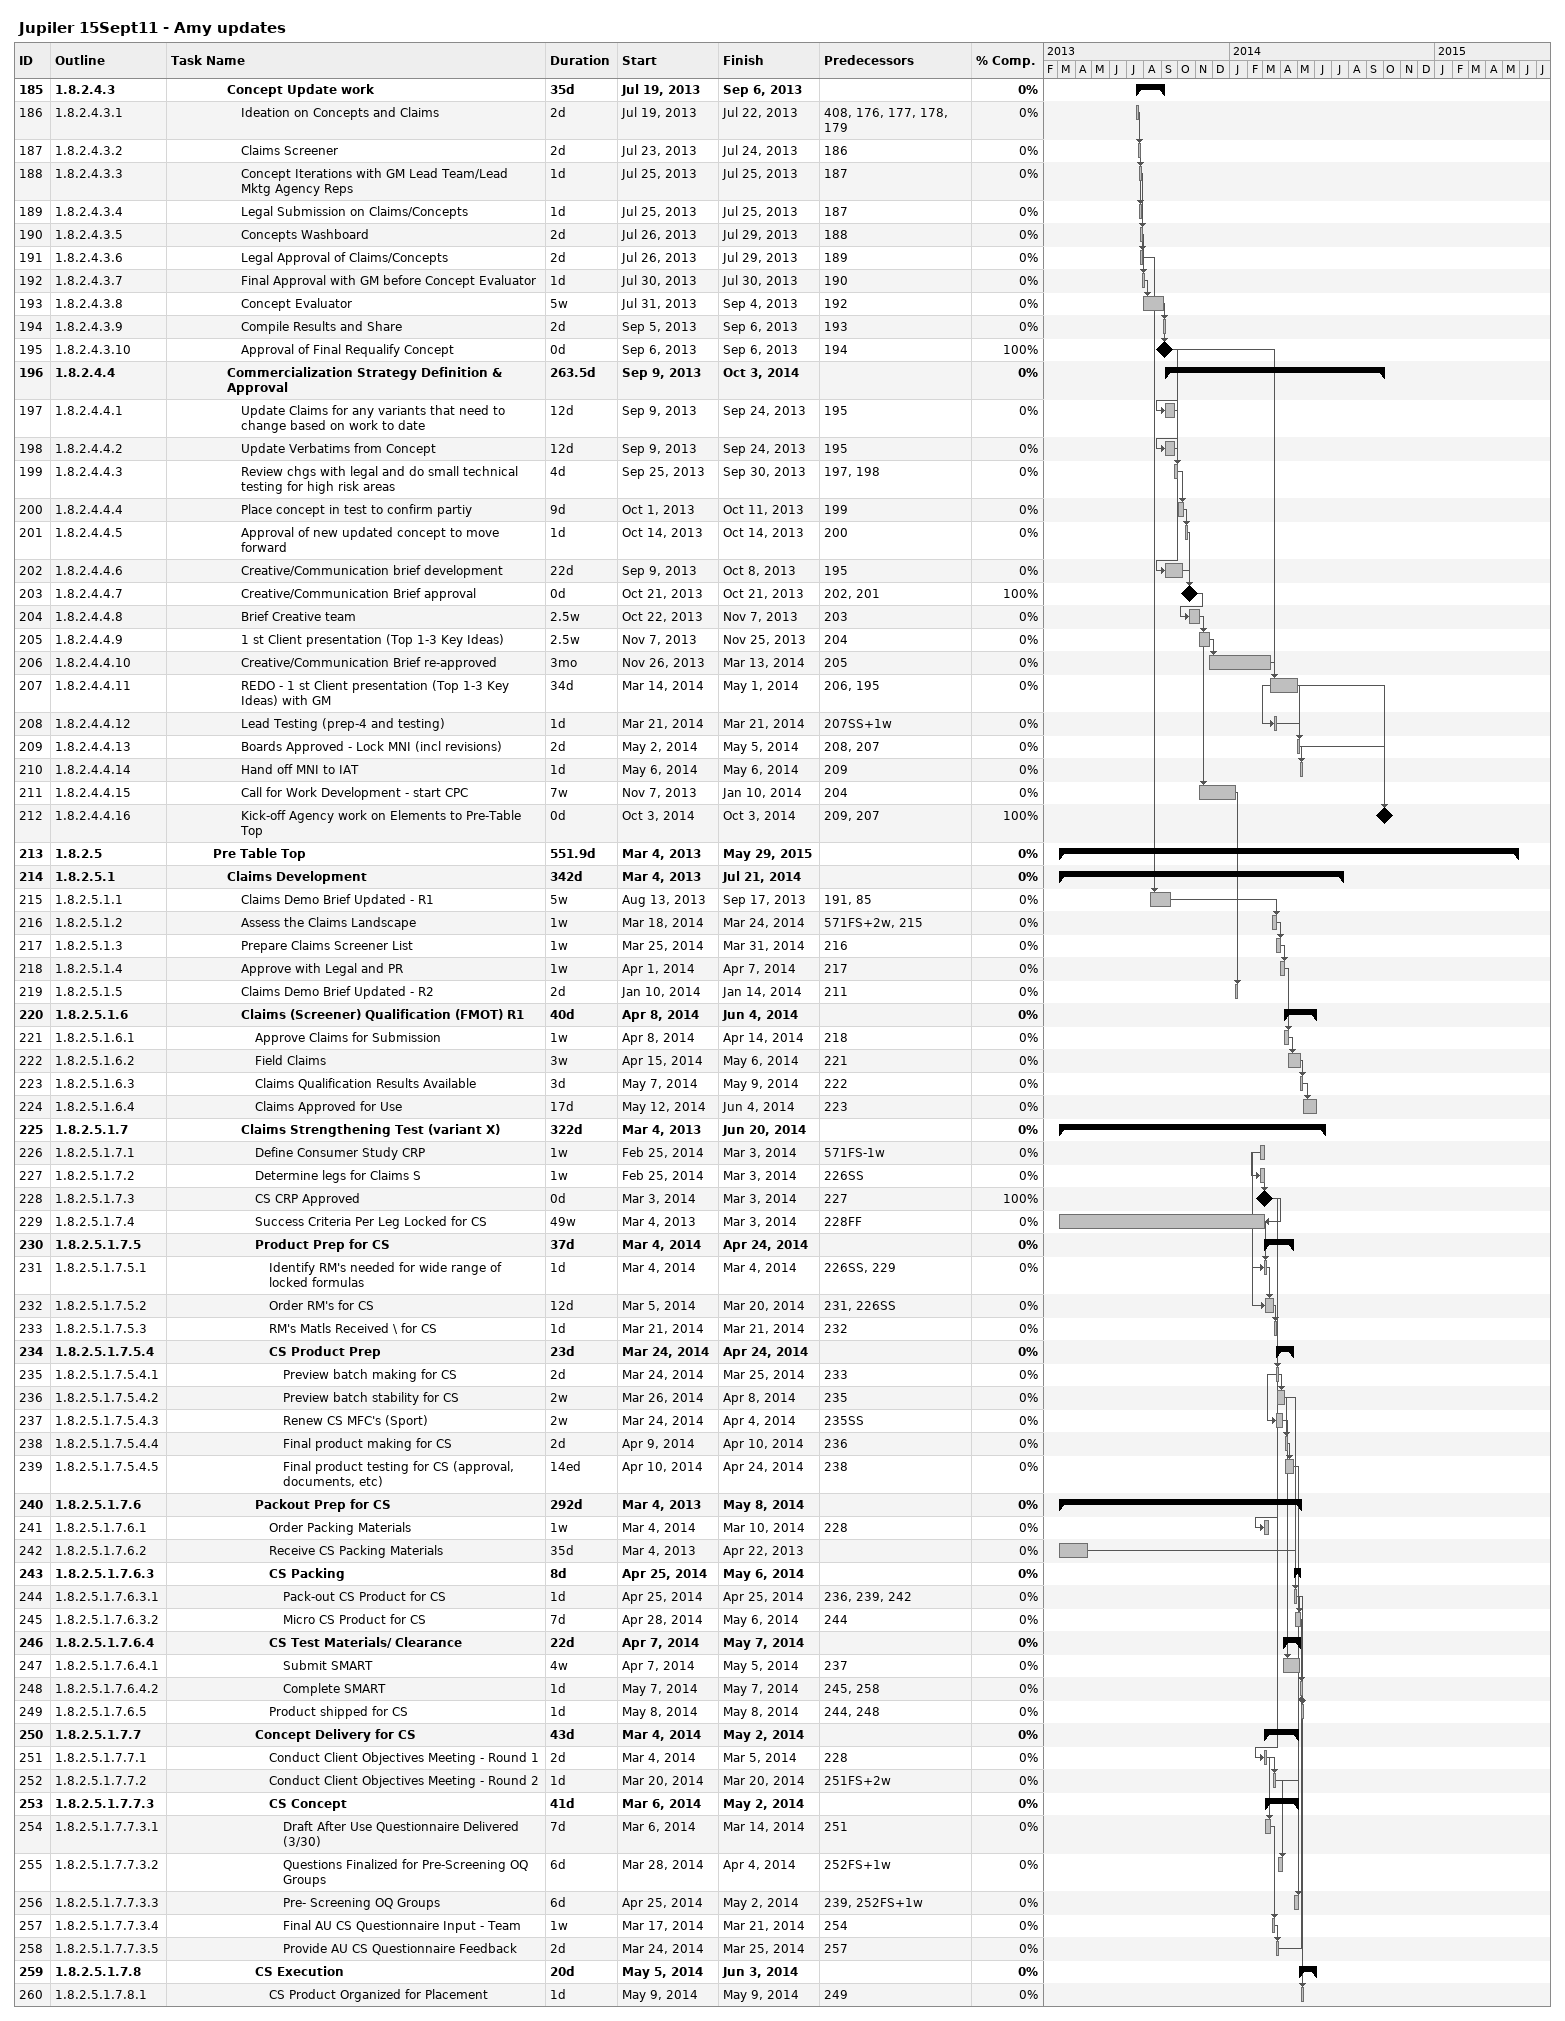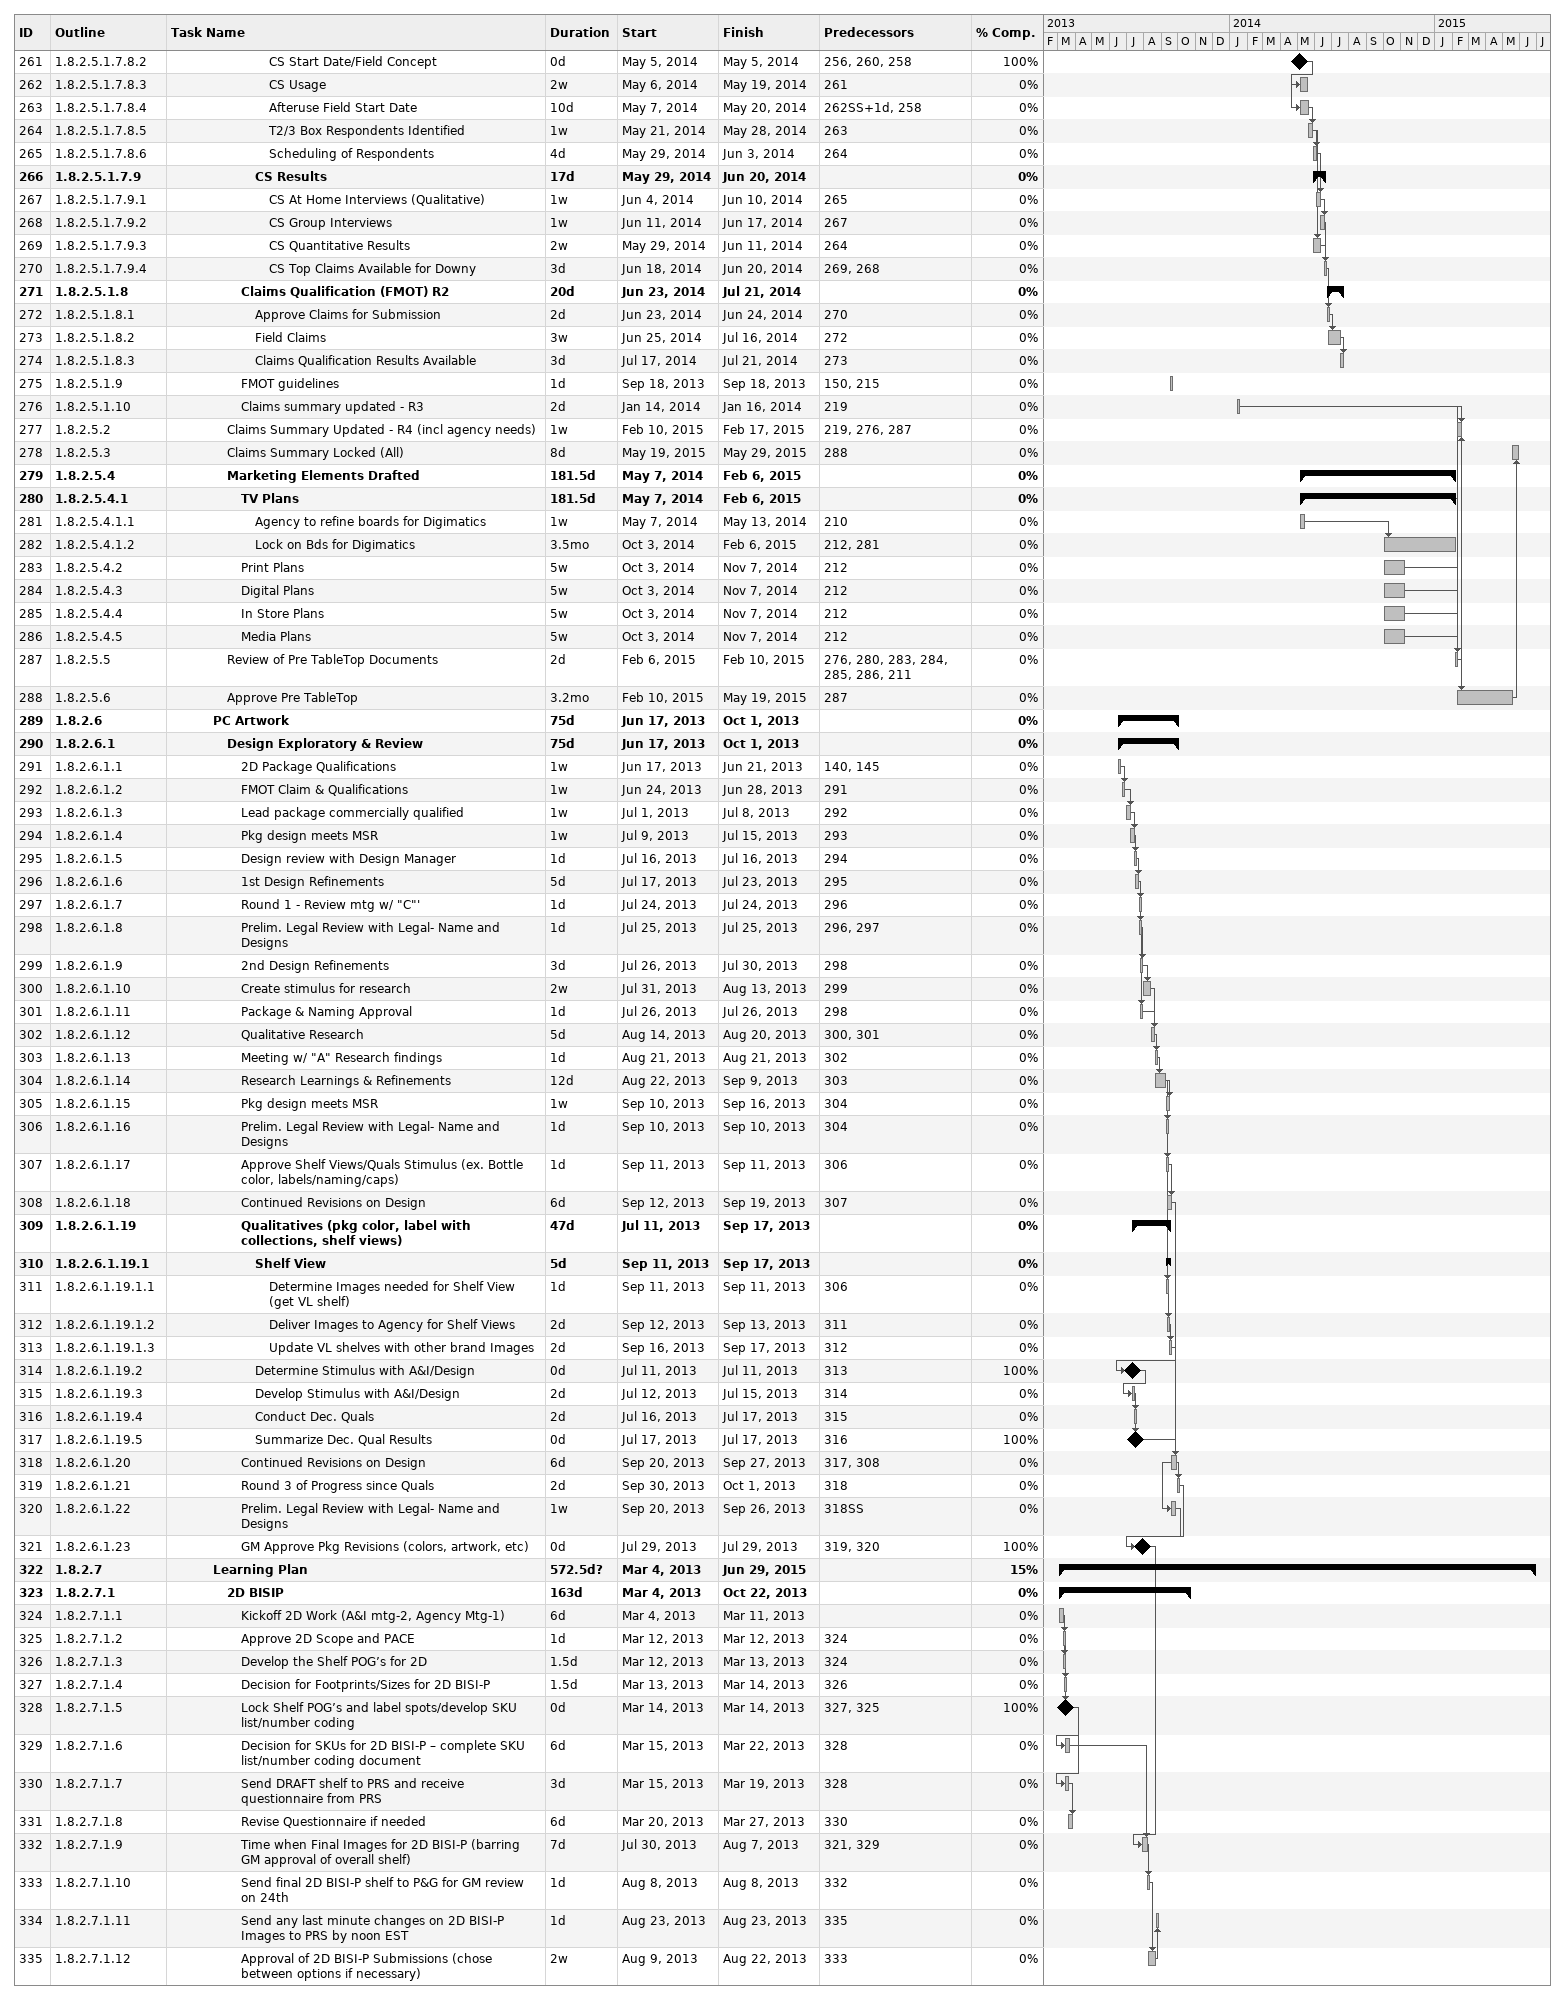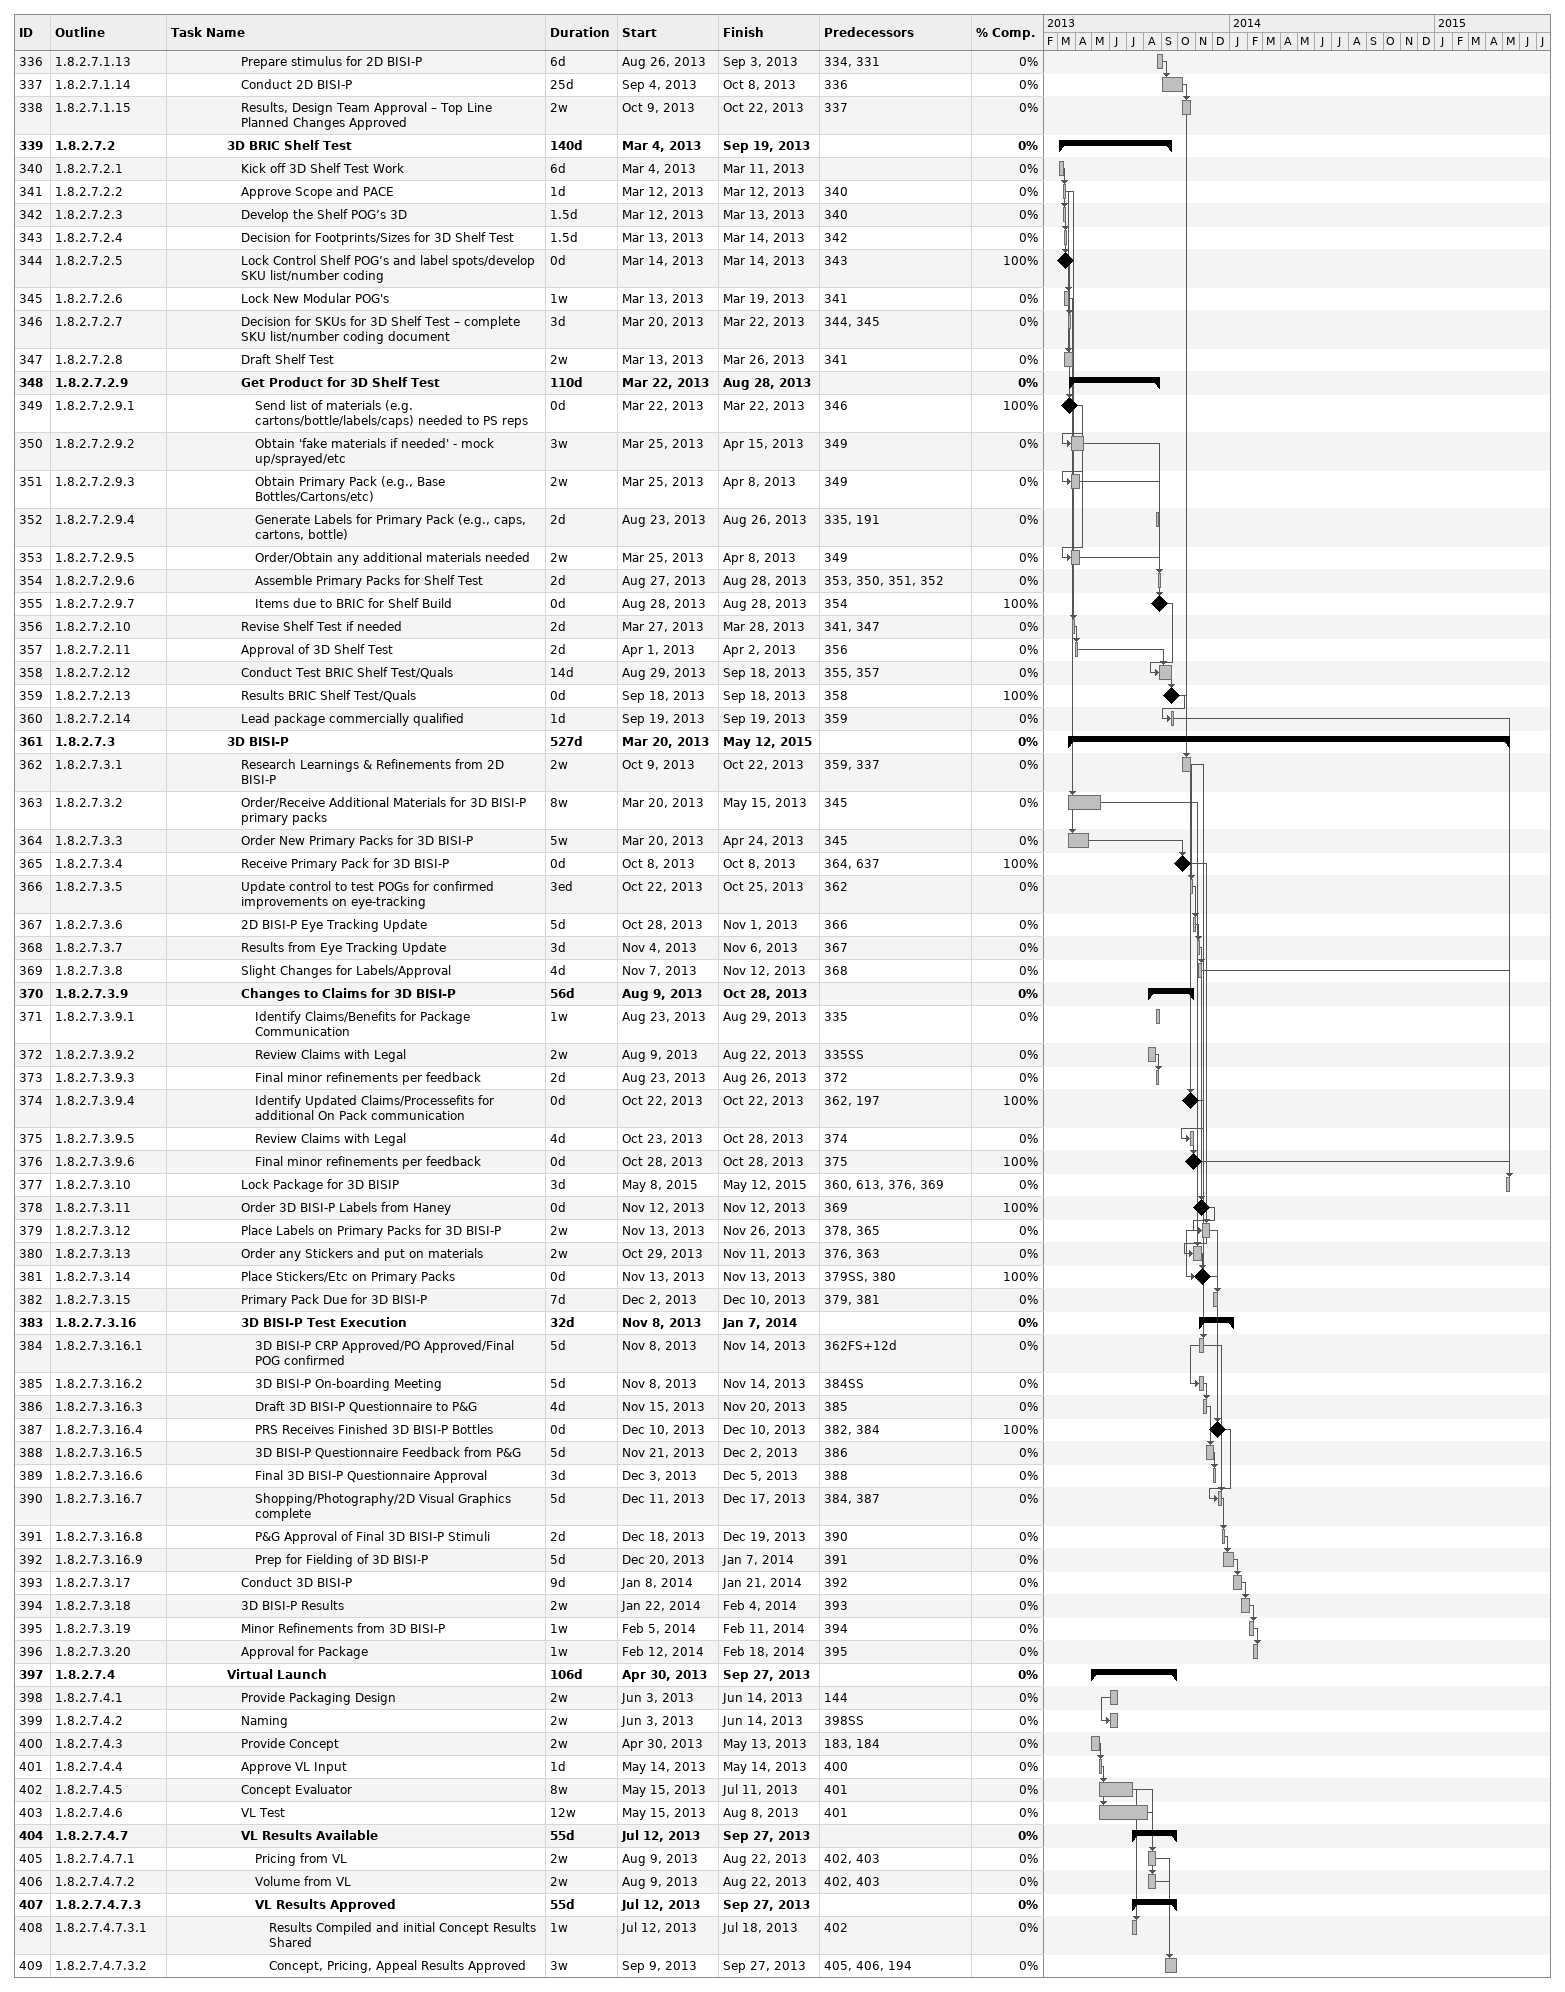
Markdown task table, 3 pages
Jupiler 15Sept11 - Amy updates

| ID | WBS | Task | Duration | Start | Finish | Predecessors | % complete |
|---|---|---|---|---|---|---|---|
| 185 | 1.8.2.4.3 | **Concept Update work** | 35d | 2013-07-19 | 2013-09-06 |  | 0 |
| 186 | 1.8.2.4.3.1 | Ideation on Concepts and Claims | 2d | 2013-07-19 | 2013-07-22 | 408, 176, 177, 178, 179 | 0 |
| 187 | 1.8.2.4.3.2 | Claims Screener | 2d | 2013-07-23 | 2013-07-24 | 186 | 0 |
| 188 | 1.8.2.4.3.3 | Concept Iterations with GM Lead Team/Lead Mktg Agency Reps | 1d | 2013-07-25 | 2013-07-25 | 187 | 0 |
| 189 | 1.8.2.4.3.4 | Legal Submission on Claims/Concepts | 1d | 2013-07-25 | 2013-07-25 | 187 | 0 |
| 190 | 1.8.2.4.3.5 | Concepts Washboard | 2d | 2013-07-26 | 2013-07-29 | 188 | 0 |
| 191 | 1.8.2.4.3.6 | Legal Approval of Claims/Concepts | 2d | 2013-07-26 | 2013-07-29 | 189 | 0 |
| 192 | 1.8.2.4.3.7 | Final Approval with GM before Concept Evaluator | 1d | 2013-07-30 | 2013-07-30 | 190 | 0 |
| 193 | 1.8.2.4.3.8 | Concept Evaluator | 5w | 2013-07-31 | 2013-09-04 | 192 | 0 |
| 194 | 1.8.2.4.3.9 | Compile Results and Share | 2d | 2013-09-05 | 2013-09-06 | 193 | 0 |
| 195 | 1.8.2.4.3.10 | Approval of Final Requalify Concept | 0d | 2013-09-06 | 2013-09-06 | 194 | 100 |
| 196 | 1.8.2.4.4 | **Commercialization Strategy Definition & Approval** | 263.5d | 2013-09-09 | 2014-10-03 |  | 0 |
| 197 | 1.8.2.4.4.1 | Update Claims for any variants that need to change based on work to date | 12d | 2013-09-09 | 2013-09-24 | 195 | 0 |
| 198 | 1.8.2.4.4.2 | Update Verbatims from Concept | 12d | 2013-09-09 | 2013-09-24 | 195 | 0 |
| 199 | 1.8.2.4.4.3 | Review chgs with legal and do small technical testing for high risk areas | 4d | 2013-09-25 | 2013-09-30 | 197, 198 | 0 |
| 200 | 1.8.2.4.4.4 | Place concept in test to confirm partiy | 9d | 2013-10-01 | 2013-10-11 | 199 | 0 |
| 201 | 1.8.2.4.4.5 | Approval of new updated concept to move forward | 1d | 2013-10-14 | 2013-10-14 | 200 | 0 |
| 202 | 1.8.2.4.4.6 | Creative/Communication brief development | 22d | 2013-09-09 | 2013-10-08 | 195 | 0 |
| 203 | 1.8.2.4.4.7 | Creative/Communication Brief approval | 0d | 2013-10-21 | 2013-10-21 | 202, 201 | 100 |
| 204 | 1.8.2.4.4.8 | Brief Creative team | 2.5w | 2013-10-22 | 2013-11-07 | 203 | 0 |
| 205 | 1.8.2.4.4.9 | 1 st Client presentation (Top 1-3 Key Ideas) | 2.5w | 2013-11-07 | 2013-11-25 | 204 | 0 |
| 206 | 1.8.2.4.4.10 | Creative/Communication Brief re-approved | 3mo | 2013-11-26 | 2014-03-13 | 205 | 0 |
| 207 | 1.8.2.4.4.11 | REDO - 1 st Client presentation (Top 1-3 Key Ideas) with GM | 34d | 2014-03-14 | 2014-05-01 | 206, 195 | 0 |
| 208 | 1.8.2.4.4.12 | Lead Testing (prep-4 and testing) | 1d | 2014-03-21 | 2014-03-21 | 207SS+1w | 0 |
| 209 | 1.8.2.4.4.13 | Boards Approved - Lock MNI (incl revisions) | 2d | 2014-05-02 | 2014-05-05 | 208, 207 | 0 |
| 210 | 1.8.2.4.4.14 | Hand off MNI to IAT | 1d | 2014-05-06 | 2014-05-06 | 209 | 0 |
| 211 | 1.8.2.4.4.15 | Call for Work Development - start CPC | 7w | 2013-11-07 | 2014-01-10 | 204 | 0 |
| 212 | 1.8.2.4.4.16 | Kick-off Agency work on Elements to Pre-Table Top | 0d | 2014-10-03 | 2014-10-03 | 209, 207 | 100 |
| 213 | 1.8.2.5 | **Pre Table Top** | 551.9d | 2013-03-04 | 2015-05-29 |  | 0 |
| 214 | 1.8.2.5.1 | **Claims Development** | 342d | 2013-03-04 | 2014-07-21 |  | 0 |
| 215 | 1.8.2.5.1.1 | Claims Demo Brief Updated - R1 | 5w | 2013-08-13 | 2013-09-17 | 191, 85 | 0 |
| 216 | 1.8.2.5.1.2 | Assess the Claims Landscape | 1w | 2014-03-18 | 2014-03-24 | 571FS+2w, 215 | 0 |
| 217 | 1.8.2.5.1.3 | Prepare Claims Screener List | 1w | 2014-03-25 | 2014-03-31 | 216 | 0 |
| 218 | 1.8.2.5.1.4 | Approve with Legal and PR | 1w | 2014-04-01 | 2014-04-07 | 217 | 0 |
| 219 | 1.8.2.5.1.5 | Claims Demo Brief Updated - R2 | 2d | 2014-01-10 | 2014-01-14 | 211 | 0 |
| 220 | 1.8.2.5.1.6 | **Claims (Screener) Qualification (FMOT) R1** | 40d | 2014-04-08 | 2014-06-04 |  | 0 |
| 221 | 1.8.2.5.1.6.1 | Approve Claims for Submission | 1w | 2014-04-08 | 2014-04-14 | 218 | 0 |
| 222 | 1.8.2.5.1.6.2 | Field Claims | 3w | 2014-04-15 | 2014-05-06 | 221 | 0 |
| 223 | 1.8.2.5.1.6.3 | Claims Qualification Results Available | 3d | 2014-05-07 | 2014-05-09 | 222 | 0 |
| 224 | 1.8.2.5.1.6.4 | Claims Approved for Use | 17d | 2014-05-12 | 2014-06-04 | 223 | 0 |
| 225 | 1.8.2.5.1.7 | **Claims Strengthening Test (variant X)** | 322d | 2013-03-04 | 2014-06-20 |  | 0 |
| 226 | 1.8.2.5.1.7.1 | Define Consumer Study CRP | 1w | 2014-02-25 | 2014-03-03 | 571FS-1w | 0 |
| 227 | 1.8.2.5.1.7.2 | Determine legs for Claims S | 1w | 2014-02-25 | 2014-03-03 | 226SS | 0 |
| 228 | 1.8.2.5.1.7.3 | CS CRP Approved | 0d | 2014-03-03 | 2014-03-03 | 227 | 100 |
| 229 | 1.8.2.5.1.7.4 | Success Criteria Per Leg Locked for CS | 49w | 2013-03-04 | 2014-03-03 | 228FF | 0 |
| 230 | 1.8.2.5.1.7.5 | **Product Prep for CS** | 37d | 2014-03-04 | 2014-04-24 |  | 0 |
| 231 | 1.8.2.5.1.7.5.1 | Identify RM's needed for wide range of locked formulas | 1d | 2014-03-04 | 2014-03-04 | 226SS, 229 | 0 |
| 232 | 1.8.2.5.1.7.5.2 | Order RM's for CS | 12d | 2014-03-05 | 2014-03-20 | 231, 226SS | 0 |
| 233 | 1.8.2.5.1.7.5.3 | RM's Matls Received \ for CS | 1d | 2014-03-21 | 2014-03-21 | 232 | 0 |
| 234 | 1.8.2.5.1.7.5.4 | **CS Product Prep** | 23d | 2014-03-24 | 2014-04-24 |  | 0 |
| 235 | 1.8.2.5.1.7.5.4.1 | Preview batch making for CS | 2d | 2014-03-24 | 2014-03-25 | 233 | 0 |
| 236 | 1.8.2.5.1.7.5.4.2 | Preview batch stability for CS | 2w | 2014-03-26 | 2014-04-08 | 235 | 0 |
| 237 | 1.8.2.5.1.7.5.4.3 | Renew CS MFC's (Sport) | 2w | 2014-03-24 | 2014-04-04 | 235SS | 0 |
| 238 | 1.8.2.5.1.7.5.4.4 | Final product making for CS | 2d | 2014-04-09 | 2014-04-10 | 236 | 0 |
| 239 | 1.8.2.5.1.7.5.4.5 | Final product testing for CS (approval, documents, etc) | 14ed | 2014-04-10 | 2014-04-24 | 238 | 0 |
| 240 | 1.8.2.5.1.7.6 | **Packout Prep for CS** | 292d | 2013-03-04 | 2014-05-08 |  | 0 |
| 241 | 1.8.2.5.1.7.6.1 | Order Packing Materials | 1w | 2014-03-04 | 2014-03-10 | 228 | 0 |
| 242 | 1.8.2.5.1.7.6.2 | Receive CS Packing Materials | 35d | 2013-03-04 | 2013-04-22 |  | 0 |
| 243 | 1.8.2.5.1.7.6.3 | **CS Packing** | 8d | 2014-04-25 | 2014-05-06 |  | 0 |
| 244 | 1.8.2.5.1.7.6.3.1 | Pack-out CS Product for CS | 1d | 2014-04-25 | 2014-04-25 | 236, 239, 242 | 0 |
| 245 | 1.8.2.5.1.7.6.3.2 | Micro CS Product for CS | 7d | 2014-04-28 | 2014-05-06 | 244 | 0 |
| 246 | 1.8.2.5.1.7.6.4 | **CS Test Materials/ Clearance** | 22d | 2014-04-07 | 2014-05-07 |  | 0 |
| 247 | 1.8.2.5.1.7.6.4.1 | Submit SMART | 4w | 2014-04-07 | 2014-05-05 | 237 | 0 |
| 248 | 1.8.2.5.1.7.6.4.2 | Complete SMART | 1d | 2014-05-07 | 2014-05-07 | 245, 258 | 0 |
| 249 | 1.8.2.5.1.7.6.5 | Product shipped for CS | 1d | 2014-05-08 | 2014-05-08 | 244, 248 | 0 |
| 250 | 1.8.2.5.1.7.7 | **Concept Delivery for CS** | 43d | 2014-03-04 | 2014-05-02 |  | 0 |
| 251 | 1.8.2.5.1.7.7.1 | Conduct Client Objectives Meeting - Round 1 | 2d | 2014-03-04 | 2014-03-05 | 228 | 0 |
| 252 | 1.8.2.5.1.7.7.2 | Conduct Client Objectives Meeting - Round 2 | 1d | 2014-03-20 | 2014-03-20 | 251FS+2w | 0 |
| 253 | 1.8.2.5.1.7.7.3 | **CS Concept** | 41d | 2014-03-06 | 2014-05-02 |  | 0 |
| 254 | 1.8.2.5.1.7.7.3.1 | Draft After Use Questionnaire Delivered (3/30) | 7d | 2014-03-06 | 2014-03-14 | 251 | 0 |
| 255 | 1.8.2.5.1.7.7.3.2 | Questions Finalized for Pre-Screening OQ Groups | 6d | 2014-03-28 | 2014-04-04 | 252FS+1w | 0 |
| 256 | 1.8.2.5.1.7.7.3.3 | Pre- Screening OQ Groups | 6d | 2014-04-25 | 2014-05-02 | 239, 252FS+1w | 0 |
| 257 | 1.8.2.5.1.7.7.3.4 | Final AU CS Questionnaire Input - Team | 1w | 2014-03-17 | 2014-03-21 | 254 | 0 |
| 258 | 1.8.2.5.1.7.7.3.5 | Provide AU CS Questionnaire Feedback | 2d | 2014-03-24 | 2014-03-25 | 257 | 0 |
| 259 | 1.8.2.5.1.7.8 | **CS Execution** | 20d | 2014-05-05 | 2014-06-03 |  | 0 |
| 260 | 1.8.2.5.1.7.8.1 | CS Product Organized for Placement | 1d | 2014-05-09 | 2014-05-09 | 249 | 0 |
| 261 | 1.8.2.5.1.7.8.2 | CS Start Date/Field Concept | 0d | 2014-05-05 | 2014-05-05 | 256, 260, 258 | 100 |
| 262 | 1.8.2.5.1.7.8.3 | CS Usage | 2w | 2014-05-06 | 2014-05-19 | 261 | 0 |
| 263 | 1.8.2.5.1.7.8.4 | Afteruse Field Start Date | 10d | 2014-05-07 | 2014-05-20 | 262SS+1d, 258 | 0 |
| 264 | 1.8.2.5.1.7.8.5 | T2/3 Box Respondents Identified | 1w | 2014-05-21 | 2014-05-28 | 263 | 0 |
| 265 | 1.8.2.5.1.7.8.6 | Scheduling of Respondents | 4d | 2014-05-29 | 2014-06-03 | 264 | 0 |
| 266 | 1.8.2.5.1.7.9 | **CS Results** | 17d | 2014-05-29 | 2014-06-20 |  | 0 |
| 267 | 1.8.2.5.1.7.9.1 | CS At Home Interviews (Qualitative) | 1w | 2014-06-04 | 2014-06-10 | 265 | 0 |
| 268 | 1.8.2.5.1.7.9.2 | CS Group Interviews | 1w | 2014-06-11 | 2014-06-17 | 267 | 0 |
| 269 | 1.8.2.5.1.7.9.3 | CS Quantitative Results | 2w | 2014-05-29 | 2014-06-11 | 264 | 0 |
| 270 | 1.8.2.5.1.7.9.4 | CS Top Claims Available for Downy | 3d | 2014-06-18 | 2014-06-20 | 269, 268 | 0 |
| 271 | 1.8.2.5.1.8 | **Claims Qualification (FMOT) R2** | 20d | 2014-06-23 | 2014-07-21 |  | 0 |
| 272 | 1.8.2.5.1.8.1 | Approve Claims for Submission | 2d | 2014-06-23 | 2014-06-24 | 270 | 0 |
| 273 | 1.8.2.5.1.8.2 | Field Claims | 3w | 2014-06-25 | 2014-07-16 | 272 | 0 |
| 274 | 1.8.2.5.1.8.3 | Claims Qualification Results Available | 3d | 2014-07-17 | 2014-07-21 | 273 | 0 |
| 275 | 1.8.2.5.1.9 | FMOT guidelines | 1d | 2013-09-18 | 2013-09-18 | 150, 215 | 0 |
| 276 | 1.8.2.5.1.10 | Claims summary updated - R3 | 2d | 2014-01-14 | 2014-01-16 | 219 | 0 |
| 277 | 1.8.2.5.2 | Claims Summary Updated - R4 (incl agency needs) | 1w | 2015-02-10 | 2015-02-17 | 219, 276, 287 | 0 |
| 278 | 1.8.2.5.3 | Claims Summary Locked (All) | 8d | 2015-05-19 | 2015-05-29 | 288 | 0 |
| 279 | 1.8.2.5.4 | **Marketing Elements Drafted** | 181.5d | 2014-05-07 | 2015-02-06 |  | 0 |
| 280 | 1.8.2.5.4.1 | **TV Plans** | 181.5d | 2014-05-07 | 2015-02-06 |  | 0 |
| 281 | 1.8.2.5.4.1.1 | Agency to refine boards for Digimatics | 1w | 2014-05-07 | 2014-05-13 | 210 | 0 |
| 282 | 1.8.2.5.4.1.2 | Lock on Bds for Digimatics | 3.5mo | 2014-10-03 | 2015-02-06 | 212, 281 | 0 |
| 283 | 1.8.2.5.4.2 | Print Plans | 5w | 2014-10-03 | 2014-11-07 | 212 | 0 |
| 284 | 1.8.2.5.4.3 | Digital Plans | 5w | 2014-10-03 | 2014-11-07 | 212 | 0 |
| 285 | 1.8.2.5.4.4 | In Store Plans | 5w | 2014-10-03 | 2014-11-07 | 212 | 0 |
| 286 | 1.8.2.5.4.5 | Media Plans | 5w | 2014-10-03 | 2014-11-07 | 212 | 0 |
| 287 | 1.8.2.5.5 | Review of Pre TableTop Documents | 2d | 2015-02-06 | 2015-02-10 | 276, 280, 283, 284, 285, 286, 211 | 0 |
| 288 | 1.8.2.5.6 | Approve Pre TableTop | 3.2mo | 2015-02-10 | 2015-05-19 | 287 | 0 |
| 289 | 1.8.2.6 | **PC Artwork** | 75d | 2013-06-17 | 2013-10-01 |  | 0 |
| 290 | 1.8.2.6.1 | **Design Exploratory & Review** | 75d | 2013-06-17 | 2013-10-01 |  | 0 |
| 291 | 1.8.2.6.1.1 | 2D Package Qualifications | 1w | 2013-06-17 | 2013-06-21 | 140, 145 | 0 |
| 292 | 1.8.2.6.1.2 | FMOT Claim & Qualifications | 1w | 2013-06-24 | 2013-06-28 | 291 | 0 |
| 293 | 1.8.2.6.1.3 | Lead package commercially qualified | 1w | 2013-07-01 | 2013-07-08 | 292 | 0 |
| 294 | 1.8.2.6.1.4 | Pkg design meets MSR | 1w | 2013-07-09 | 2013-07-15 | 293 | 0 |
| 295 | 1.8.2.6.1.5 | Design review with Design Manager | 1d | 2013-07-16 | 2013-07-16 | 294 | 0 |
| 296 | 1.8.2.6.1.6 | 1st Design Refinements | 5d | 2013-07-17 | 2013-07-23 | 295 | 0 |
| 297 | 1.8.2.6.1.7 | Round 1 - Review mtg w/ "C"' | 1d | 2013-07-24 | 2013-07-24 | 296 | 0 |
| 298 | 1.8.2.6.1.8 | Prelim. Legal Review with Legal- Name and Designs | 1d | 2013-07-25 | 2013-07-25 | 296, 297 | 0 |
| 299 | 1.8.2.6.1.9 | 2nd Design Refinements | 3d | 2013-07-26 | 2013-07-30 | 298 | 0 |
| 300 | 1.8.2.6.1.10 | Create stimulus for research | 2w | 2013-07-31 | 2013-08-13 | 299 | 0 |
| 301 | 1.8.2.6.1.11 | Package & Naming Approval | 1d | 2013-07-26 | 2013-07-26 | 298 | 0 |
| 302 | 1.8.2.6.1.12 | Qualitative Research | 5d | 2013-08-14 | 2013-08-20 | 300, 301 | 0 |
| 303 | 1.8.2.6.1.13 | Meeting w/ "A" Research findings | 1d | 2013-08-21 | 2013-08-21 | 302 | 0 |
| 304 | 1.8.2.6.1.14 | Research Learnings & Refinements | 12d | 2013-08-22 | 2013-09-09 | 303 | 0 |
| 305 | 1.8.2.6.1.15 | Pkg design meets MSR | 1w | 2013-09-10 | 2013-09-16 | 304 | 0 |
| 306 | 1.8.2.6.1.16 | Prelim. Legal Review with Legal- Name and Designs | 1d | 2013-09-10 | 2013-09-10 | 304 | 0 |
| 307 | 1.8.2.6.1.17 | Approve Shelf Views/Quals Stimulus (ex. Bottle color, labels/naming/caps) | 1d | 2013-09-11 | 2013-09-11 | 306 | 0 |
| 308 | 1.8.2.6.1.18 | Continued Revisions on Design | 6d | 2013-09-12 | 2013-09-19 | 307 | 0 |
| 309 | 1.8.2.6.1.19 | **Qualitatives (pkg color, label with collections, shelf views)** | 47d | 2013-07-11 | 2013-09-17 |  | 0 |
| 310 | 1.8.2.6.1.19.1 | **Shelf View** | 5d | 2013-09-11 | 2013-09-17 |  | 0 |
| 311 | 1.8.2.6.1.19.1.1 | Determine Images needed for Shelf View (get VL shelf) | 1d | 2013-09-11 | 2013-09-11 | 306 | 0 |
| 312 | 1.8.2.6.1.19.1.2 | Deliver Images to Agency for Shelf Views | 2d | 2013-09-12 | 2013-09-13 | 311 | 0 |
| 313 | 1.8.2.6.1.19.1.3 | Update VL shelves with other brand Images | 2d | 2013-09-16 | 2013-09-17 | 312 | 0 |
| 314 | 1.8.2.6.1.19.2 | Determine Stimulus with A&I/Design | 0d | 2013-07-11 | 2013-07-11 | 313 | 100 |
| 315 | 1.8.2.6.1.19.3 | Develop Stimulus with A&I/Design | 2d | 2013-07-12 | 2013-07-15 | 314 | 0 |
| 316 | 1.8.2.6.1.19.4 | Conduct Dec. Quals | 2d | 2013-07-16 | 2013-07-17 | 315 | 0 |
| 317 | 1.8.2.6.1.19.5 | Summarize Dec. Qual Results | 0d | 2013-07-17 | 2013-07-17 | 316 | 100 |
| 318 | 1.8.2.6.1.20 | Continued Revisions on Design | 6d | 2013-09-20 | 2013-09-27 | 317, 308 | 0 |
| 319 | 1.8.2.6.1.21 | Round 3 of Progress since Quals | 2d | 2013-09-30 | 2013-10-01 | 318 | 0 |
| 320 | 1.8.2.6.1.22 | Prelim. Legal Review with Legal- Name and Designs | 1w | 2013-09-20 | 2013-09-26 | 318SS | 0 |
| 321 | 1.8.2.6.1.23 | GM Approve Pkg Revisions (colors, artwork, etc) | 0d | 2013-07-29 | 2013-07-29 | 319, 320 | 100 |
| 322 | 1.8.2.7 | **Learning Plan** | 572.5d? | 2013-03-04 | 2015-06-29 |  | 15 |
| 323 | 1.8.2.7.1 | **2D BISIP** | 163d | 2013-03-04 | 2013-10-22 |  | 0 |
| 324 | 1.8.2.7.1.1 | Kickoff 2D Work (A&I mtg-2, Agency Mtg-1) | 6d | 2013-03-04 | 2013-03-11 |  | 0 |
| 325 | 1.8.2.7.1.2 | Approve 2D Scope and PACE | 1d | 2013-03-12 | 2013-03-12 | 324 | 0 |
| 326 | 1.8.2.7.1.3 | Develop the Shelf POG’s for 2D | 1.5d | 2013-03-12 | 2013-03-13 | 324 | 0 |
| 327 | 1.8.2.7.1.4 | Decision for Footprints/Sizes for 2D BISI-P | 1.5d | 2013-03-13 | 2013-03-14 | 326 | 0 |
| 328 | 1.8.2.7.1.5 | Lock Shelf POG’s and label spots/develop SKU list/number coding | 0d | 2013-03-14 | 2013-03-14 | 327, 325 | 100 |
| 329 | 1.8.2.7.1.6 | Decision for SKUs for 2D BISI-P – complete SKU list/number coding document | 6d | 2013-03-15 | 2013-03-22 | 328 | 0 |
| 330 | 1.8.2.7.1.7 | Send DRAFT shelf to PRS and receive questionnaire from PRS | 3d | 2013-03-15 | 2013-03-19 | 328 | 0 |
| 331 | 1.8.2.7.1.8 | Revise Questionnaire if needed | 6d | 2013-03-20 | 2013-03-27 | 330 | 0 |
| 332 | 1.8.2.7.1.9 | Time when Final Images for 2D BISI-P (barring GM approval of overall shelf) | 7d | 2013-07-30 | 2013-08-07 | 321, 329 | 0 |
| 333 | 1.8.2.7.1.10 | Send final 2D BISI-P shelf to P&G for GM review on 24th | 1d | 2013-08-08 | 2013-08-08 | 332 | 0 |
| 334 | 1.8.2.7.1.11 | Send any last minute changes on 2D BISI-P Images to PRS by noon EST | 1d | 2013-08-23 | 2013-08-23 | 335 | 0 |
| 335 | 1.8.2.7.1.12 | Approval of 2D BISI-P Submissions (chose between options if necessary) | 2w | 2013-08-09 | 2013-08-22 | 333 | 0 |
| 336 | 1.8.2.7.1.13 | Prepare stimulus for 2D BISI-P | 6d | 2013-08-26 | 2013-09-03 | 334, 331 | 0 |
| 337 | 1.8.2.7.1.14 | Conduct 2D BISI-P | 25d | 2013-09-04 | 2013-10-08 | 336 | 0 |
| 338 | 1.8.2.7.1.15 | Results, Design Team Approval – Top Line Planned Changes Approved | 2w | 2013-10-09 | 2013-10-22 | 337 | 0 |
| 339 | 1.8.2.7.2 | **3D BRIC Shelf Test** | 140d | 2013-03-04 | 2013-09-19 |  | 0 |
| 340 | 1.8.2.7.2.1 | Kick off 3D Shelf Test Work | 6d | 2013-03-04 | 2013-03-11 |  | 0 |
| 341 | 1.8.2.7.2.2 | Approve Scope and PACE | 1d | 2013-03-12 | 2013-03-12 | 340 | 0 |
| 342 | 1.8.2.7.2.3 | Develop the Shelf POG’s 3D | 1.5d | 2013-03-12 | 2013-03-13 | 340 | 0 |
| 343 | 1.8.2.7.2.4 | Decision for Footprints/Sizes for 3D Shelf Test | 1.5d | 2013-03-13 | 2013-03-14 | 342 | 0 |
| 344 | 1.8.2.7.2.5 | Lock Control Shelf POG’s and label spots/develop SKU list/number coding | 0d | 2013-03-14 | 2013-03-14 | 343 | 100 |
| 345 | 1.8.2.7.2.6 | Lock New Modular POG's | 1w | 2013-03-13 | 2013-03-19 | 341 | 0 |
| 346 | 1.8.2.7.2.7 | Decision for SKUs for 3D Shelf Test – complete SKU list/number coding document | 3d | 2013-03-20 | 2013-03-22 | 344, 345 | 0 |
| 347 | 1.8.2.7.2.8 | Draft Shelf Test | 2w | 2013-03-13 | 2013-03-26 | 341 | 0 |
| 348 | 1.8.2.7.2.9 | **Get Product for 3D Shelf Test** | 110d | 2013-03-22 | 2013-08-28 |  | 0 |
| 349 | 1.8.2.7.2.9.1 | Send list of materials (e.g. cartons/bottle/labels/caps) needed to PS reps | 0d | 2013-03-22 | 2013-03-22 | 346 | 100 |
| 350 | 1.8.2.7.2.9.2 | Obtain 'fake materials if needed' - mock up/sprayed/etc | 3w | 2013-03-25 | 2013-04-15 | 349 | 0 |
| 351 | 1.8.2.7.2.9.3 | Obtain Primary Pack (e.g., Base Bottles/Cartons/etc) | 2w | 2013-03-25 | 2013-04-08 | 349 | 0 |
| 352 | 1.8.2.7.2.9.4 | Generate Labels for Primary Pack (e.g., caps, cartons, bottle) | 2d | 2013-08-23 | 2013-08-26 | 335, 191 | 0 |
| 353 | 1.8.2.7.2.9.5 | Order/Obtain any additional materials needed | 2w | 2013-03-25 | 2013-04-08 | 349 | 0 |
| 354 | 1.8.2.7.2.9.6 | Assemble Primary Packs for Shelf Test | 2d | 2013-08-27 | 2013-08-28 | 353, 350, 351, 352 | 0 |
| 355 | 1.8.2.7.2.9.7 | Items due to BRIC for Shelf Build | 0d | 2013-08-28 | 2013-08-28 | 354 | 100 |
| 356 | 1.8.2.7.2.10 | Revise Shelf Test if needed | 2d | 2013-03-27 | 2013-03-28 | 341, 347 | 0 |
| 357 | 1.8.2.7.2.11 | Approval of 3D Shelf Test | 2d | 2013-04-01 | 2013-04-02 | 356 | 0 |
| 358 | 1.8.2.7.2.12 | Conduct Test BRIC Shelf Test/Quals | 14d | 2013-08-29 | 2013-09-18 | 355, 357 | 0 |
| 359 | 1.8.2.7.2.13 | Results BRIC Shelf Test/Quals | 0d | 2013-09-18 | 2013-09-18 | 358 | 100 |
| 360 | 1.8.2.7.2.14 | Lead package commercially qualified | 1d | 2013-09-19 | 2013-09-19 | 359 | 0 |
| 361 | 1.8.2.7.3 | **3D BISI-P** | 527d | 2013-03-20 | 2015-05-12 |  | 0 |
| 362 | 1.8.2.7.3.1 | Research Learnings & Refinements from 2D BISI-P | 2w | 2013-10-09 | 2013-10-22 | 359, 337 | 0 |
| 363 | 1.8.2.7.3.2 | Order/Receive Additional Materials for 3D BISI-P primary packs | 8w | 2013-03-20 | 2013-05-15 | 345 | 0 |
| 364 | 1.8.2.7.3.3 | Order New Primary Packs for 3D BISI-P | 5w | 2013-03-20 | 2013-04-24 | 345 | 0 |
| 365 | 1.8.2.7.3.4 | Receive Primary Pack for 3D BISI-P | 0d | 2013-10-08 | 2013-10-08 | 364, 637 | 100 |
| 366 | 1.8.2.7.3.5 | Update control to test POGs for confirmed improvements on eye-tracking | 3ed | 2013-10-22 | 2013-10-25 | 362 | 0 |
| 367 | 1.8.2.7.3.6 | 2D BISI-P Eye Tracking Update | 5d | 2013-10-28 | 2013-11-01 | 366 | 0 |
| 368 | 1.8.2.7.3.7 | Results from Eye Tracking Update | 3d | 2013-11-04 | 2013-11-06 | 367 | 0 |
| 369 | 1.8.2.7.3.8 | Slight Changes for Labels/Approval | 4d | 2013-11-07 | 2013-11-12 | 368 | 0 |
| 370 | 1.8.2.7.3.9 | **Changes to Claims for 3D BISI-P** | 56d | 2013-08-09 | 2013-10-28 |  | 0 |
| 371 | 1.8.2.7.3.9.1 | Identify Claims/Benefits for Package Communication | 1w | 2013-08-23 | 2013-08-29 | 335 | 0 |
| 372 | 1.8.2.7.3.9.2 | Review Claims with Legal | 2w | 2013-08-09 | 2013-08-22 | 335SS | 0 |
| 373 | 1.8.2.7.3.9.3 | Final minor refinements per feedback | 2d | 2013-08-23 | 2013-08-26 | 372 | 0 |
| 374 | 1.8.2.7.3.9.4 | Identify Updated Claims/Processefits for additional On Pack communication | 0d | 2013-10-22 | 2013-10-22 | 362, 197 | 100 |
| 375 | 1.8.2.7.3.9.5 | Review Claims with Legal | 4d | 2013-10-23 | 2013-10-28 | 374 | 0 |
| 376 | 1.8.2.7.3.9.6 | Final minor refinements per feedback | 0d | 2013-10-28 | 2013-10-28 | 375 | 100 |
| 377 | 1.8.2.7.3.10 | Lock Package for 3D BISIP | 3d | 2015-05-08 | 2015-05-12 | 360, 613, 376, 369 | 0 |
| 378 | 1.8.2.7.3.11 | Order 3D BISI-P Labels from Haney | 0d | 2013-11-12 | 2013-11-12 | 369 | 100 |
| 379 | 1.8.2.7.3.12 | Place Labels on Primary Packs for 3D BISI-P | 2w | 2013-11-13 | 2013-11-26 | 378, 365 | 0 |
| 380 | 1.8.2.7.3.13 | Order any Stickers and put on materials | 2w | 2013-10-29 | 2013-11-11 | 376, 363 | 0 |
| 381 | 1.8.2.7.3.14 | Place Stickers/Etc on Primary Packs | 0d | 2013-11-13 | 2013-11-13 | 379SS, 380 | 100 |
| 382 | 1.8.2.7.3.15 | Primary Pack Due for 3D BISI-P | 7d | 2013-12-02 | 2013-12-10 | 379, 381 | 0 |
| 383 | 1.8.2.7.3.16 | **3D BISI-P Test Execution** | 32d | 2013-11-08 | 2014-01-07 |  | 0 |
| 384 | 1.8.2.7.3.16.1 | 3D BISI-P CRP Approved/PO Approved/Final POG confirmed | 5d | 2013-11-08 | 2013-11-14 | 362FS+12d | 0 |
| 385 | 1.8.2.7.3.16.2 | 3D BISI-P On-boarding Meeting | 5d | 2013-11-08 | 2013-11-14 | 384SS | 0 |
| 386 | 1.8.2.7.3.16.3 | Draft 3D BISI-P Questionnaire to P&G | 4d | 2013-11-15 | 2013-11-20 | 385 | 0 |
| 387 | 1.8.2.7.3.16.4 | PRS Receives Finished 3D BISI-P Bottles | 0d | 2013-12-10 | 2013-12-10 | 382, 384 | 100 |
| 388 | 1.8.2.7.3.16.5 | 3D BISI-P Questionnaire Feedback from P&G | 5d | 2013-11-21 | 2013-12-02 | 386 | 0 |
| 389 | 1.8.2.7.3.16.6 | Final 3D BISI-P Questionnaire Approval | 3d | 2013-12-03 | 2013-12-05 | 388 | 0 |
| 390 | 1.8.2.7.3.16.7 | Shopping/Photography/2D Visual Graphics complete | 5d | 2013-12-11 | 2013-12-17 | 384, 387 | 0 |
| 391 | 1.8.2.7.3.16.8 | P&G Approval of Final 3D BISI-P Stimuli | 2d | 2013-12-18 | 2013-12-19 | 390 | 0 |
| 392 | 1.8.2.7.3.16.9 | Prep for Fielding of 3D BISI-P | 5d | 2013-12-20 | 2014-01-07 | 391 | 0 |
| 393 | 1.8.2.7.3.17 | Conduct 3D BISI-P | 9d | 2014-01-08 | 2014-01-21 | 392 | 0 |
| 394 | 1.8.2.7.3.18 | 3D BISI-P Results | 2w | 2014-01-22 | 2014-02-04 | 393 | 0 |
| 395 | 1.8.2.7.3.19 | Minor Refinements from 3D BISI-P | 1w | 2014-02-05 | 2014-02-11 | 394 | 0 |
| 396 | 1.8.2.7.3.20 | Approval for Package | 1w | 2014-02-12 | 2014-02-18 | 395 | 0 |
| 397 | 1.8.2.7.4 | **Virtual Launch** | 106d | 2013-04-30 | 2013-09-27 |  | 0 |
| 398 | 1.8.2.7.4.1 | Provide Packaging Design | 2w | 2013-06-03 | 2013-06-14 | 144 | 0 |
| 399 | 1.8.2.7.4.2 | Naming | 2w | 2013-06-03 | 2013-06-14 | 398SS | 0 |
| 400 | 1.8.2.7.4.3 | Provide Concept | 2w | 2013-04-30 | 2013-05-13 | 183, 184 | 0 |
| 401 | 1.8.2.7.4.4 | Approve VL Input | 1d | 2013-05-14 | 2013-05-14 | 400 | 0 |
| 402 | 1.8.2.7.4.5 | Concept Evaluator | 8w | 2013-05-15 | 2013-07-11 | 401 | 0 |
| 403 | 1.8.2.7.4.6 | VL Test | 12w | 2013-05-15 | 2013-08-08 | 401 | 0 |
| 404 | 1.8.2.7.4.7 | **VL Results Available** | 55d | 2013-07-12 | 2013-09-27 |  | 0 |
| 405 | 1.8.2.7.4.7.1 | Pricing from VL | 2w | 2013-08-09 | 2013-08-22 | 402, 403 | 0 |
| 406 | 1.8.2.7.4.7.2 | Volume from VL | 2w | 2013-08-09 | 2013-08-22 | 402, 403 | 0 |
| 407 | 1.8.2.7.4.7.3 | **VL Results Approved** | 55d | 2013-07-12 | 2013-09-27 |  | 0 |
| 408 | 1.8.2.7.4.7.3.1 | Results Compiled and initial Concept Results Shared | 1w | 2013-07-12 | 2013-07-18 | 402 | 0 |
| 409 | 1.8.2.7.4.7.3.2 | Concept, Pricing, Appeal Results Approved | 3w | 2013-09-09 | 2013-09-27 | 405, 406, 194 | 0 |
